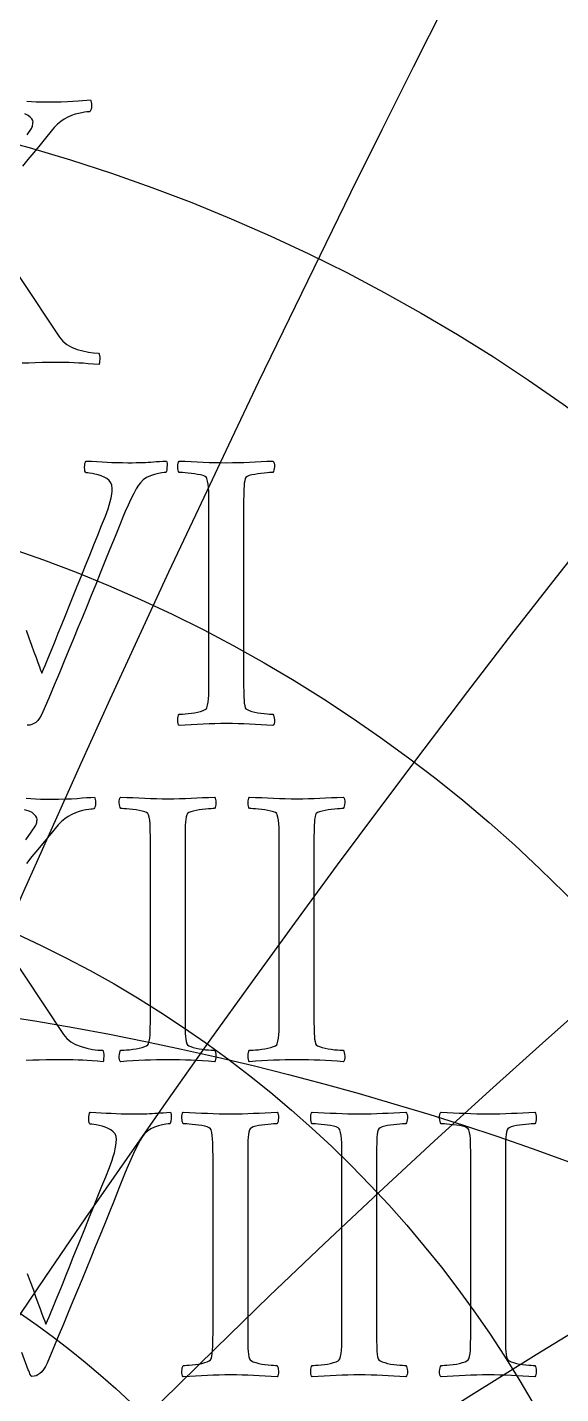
# Model space of a CAD drawing. Header units: millimetres. Extents: x -69 to 69, y -69 to 71.
# Drawn here: x 4.73 to 10.02, y 25.22 to 38.78 of the extents above; entities that cross this region are included whole.
import ezdxf

# ---------------------------------------------------------------- set-up
doc = ezdxf.new("R2010")
doc.units = ezdxf.units.MM
for name, color, linetype in [('CUT_OUTER', 1, 'Continuous'), ('ENGRAVE', 7, 'Continuous'), ('ENGRAVE_FINE', 8, 'Continuous'), ('TEXT', 5, 'Continuous')]:
    doc.layers.add(name, color=color, linetype=linetype)

msp = doc.modelspace()

# ---------------------------------------------------------------- linework, layer by layer
at = {"layer": 'CUT_OUTER'}
msp.add_arc((-0.0002, -0.0002), 69.3899, 142.382592, 87.802904, dxfattribs=at)
at = {"layer": 'ENGRAVE'}
for centre, radius in [((0, 0), 68.4), ((0, 28.424), 36.7224), ((0, 26.228), 32.1226), ((0, 24.4499), 27.9737), ((0, 23.0047), 24.1772), ((0, 0), 44.7739), ((0, 21.8307), 20.6582), ((0, 20.8822), 17.3584), ((0, 20.1254), 14.2308), ((0, 19.5353), 11.237), ((0, 0), 29.3085), ((0, 19.0934), 8.3441)]:
    msp.add_circle(centre, radius, dxfattribs=at)
for centre, radius, start, end in [((0, 31.1576), 41.9068, 131.64088, 48.35912), ((0, 34.6003), 47.863, 158.93428, 21.06572), ((0, 39.0076), 54.8629, 178.03137, 1.96863), ((0, 44.7739), 63.3199, 193.623472, 346.376528)]:
    msp.add_arc(centre, radius, start, end, dxfattribs=at)
at = {"layer": 'ENGRAVE_FINE'}
for centre, radius, start, end in [((359.1049, -44.7739), 364.6446, 162.097312, 175.849134), ((359.1049, -44.7739), 364.6446, 162.097312, 175.849134), ((-173.9699, -44.7739), 185.1349, 8.354592, 35.979906), ((-173.9699, -44.7739), 185.1349, 8.354592, 35.979906), ((173.9699, -44.7739), 185.1349, 144.020094, 171.645408), ((173.9699, -44.7739), 185.1349, 144.020094, 171.645408), ((-109.6732, -44.7739), 126.6398, 12.666469, 54.396525), ((-109.6732, -44.7739), 126.6398, 12.666469, 54.396525), ((109.6732, -44.7739), 126.6398, 125.603475, 167.333531), ((109.6732, -44.7739), 126.6398, 125.603475, 167.333531), ((-75.4617, -44.7739), 98.5082, 17.146853, 73.284845), ((-75.4617, -44.7739), 98.5082, 17.146853, 73.284845), ((75.4617, -44.7739), 98.5082, 106.715155, 162.853147), ((75.4617, -44.7739), 98.5082, 106.715155, 162.853147), ((-53.1317, -44.7739), 82.6582, 21.864224, 92.68985), ((-53.1317, -44.7739), 82.6582, 21.864224, 92.68985), ((53.1317, -44.7739), 82.6582, 87.31015, 158.135776), ((53.1317, -44.7739), 82.6582, 87.31015, 158.135776), ((-36.5577, -44.7739), 73.1155, 26.898951, 108.68574), ((-36.5577, -44.7739), 73.1155, 26.898951, 108.68574), ((36.5577, -44.7739), 73.1155, 71.31426, 153.101049), ((36.5577, -44.7739), 73.1155, 71.31426, 153.101049)]:
    msp.add_arc(centre, radius, start, end, dxfattribs=at)
at = {"layer": 'TEXT'}
for points in [[(4.7268, 38.042), (4.7734, 38.0394), (4.8223, 38.0375), (4.8735, 38.0364), (4.927, 38.036), (5.0008, 38.0365), (5.0686, 38.038), (5.1303, 38.0405), (5.1859, 38.0441), (5.2362, 38.0479), (5.282, 38.0512), (5.3232, 38.0539), (5.3598, 38.0562), (5.3635, 38.0466), (5.3664, 38.034), (5.3686, 38.0183), (5.37, 37.9996), (5.3696, 37.9806), (5.3664, 37.9642), (5.3605, 37.9503), (5.3517, 37.9389), (5.3408, 37.9383), (5.3239, 37.9364), (5.3013, 37.9332), (5.2729, 37.9288), (5.2408, 37.9222), (5.2071, 37.9126), (5.172, 37.9), (5.1353, 37.8843), (5.0988, 37.8649), (5.064, 37.8413), (5.031, 37.8134), (4.9998, 37.7811), (4.9274, 37.6932), (4.8598, 37.6112), (4.7969, 37.5354), (4.7389, 37.4656), (4.6837, 37.3986)], [(4.7313, 37.7086), (4.7733, 37.773), (4.7787, 37.7832), (4.7829, 37.7933), (4.7858, 37.8034), (4.7874, 37.8135), (4.7883, 37.8226), (4.789, 37.8297), (4.7893, 37.8347), (4.7895, 37.8378), (4.7864, 37.8524), (4.7773, 37.8681), (4.7622, 37.8848), (4.7409, 37.9025), (4.7093, 37.9184)], [(4.2757, 36.8669), (5.0524, 35.7019), (5.0845, 35.6625), (5.1242, 35.6291), (5.1715, 35.6018), (5.2263, 35.5806), (5.2837, 35.5646), (5.3386, 35.5533), (5.3909, 35.5464), (5.4407, 35.5442), (5.4459, 35.5343), (5.4493, 35.5209), (5.451, 35.504), (5.4509, 35.4835), (5.4497, 35.4635), (5.4483, 35.4481), (5.4467, 35.4372), (5.4448, 35.4309), (5.3882, 35.4348), (5.3356, 35.4385), (5.287, 35.4419), (5.2425, 35.4451), (5.1978, 35.4477), (5.1485, 35.4496), (5.0946, 35.4507), (5.0362, 35.4511), (4.956, 35.4507), (4.881, 35.4496), (4.8113, 35.4477), (4.747, 35.4451), (4.6827, 35.4419)], [(4.721, 32.7932), (4.749, 32.7166), (4.7751, 32.6452), (4.7986, 32.5806), (4.8196, 32.5228), (4.838, 32.4719), (4.8533, 32.4298), (4.8648, 32.3986), (4.8725, 32.3782), (4.8764, 32.3687), (4.8828, 32.3825), (4.8936, 32.4077), (4.9091, 32.4442), (4.929, 32.4921), (4.9527, 32.5494), (4.9791, 32.614), (5.0083, 32.6859), (5.0403, 32.7652), (5.0745, 32.8503), (5.1106, 32.9396), (5.1484, 33.0333), (5.1879, 33.1313), (5.2285, 33.2318), (5.2693, 33.333), (5.3104, 33.435), (5.3517, 33.5378), (5.3926, 33.6394), (5.4321, 33.738), (5.4704, 33.8336), (5.5075, 33.9261), (5.5211, 33.961), (5.5338, 33.9969), (5.5454, 34.0338), (5.556, 34.0718), (5.5649, 34.1087), (5.5712, 34.1426), (5.575, 34.1734), (5.5763, 34.2012), (5.5728, 34.2315), (5.5626, 34.2578), (5.5455, 34.2801), (5.5216, 34.2983), (5.4938, 34.3132), (5.465, 34.3256), (5.4352, 34.3355), (5.4043, 34.3428), (5.3754, 34.3481), (5.3512, 34.3519), (5.3319, 34.3542), (5.3174, 34.3549), (5.3103, 34.3614), (5.3052, 34.3726), (5.3022, 34.3887), (5.3012, 34.4095), (5.3022, 34.4309), (5.3052, 34.4485), (5.3103, 34.4622), (5.3174, 34.4722), (5.3712, 34.4701), (5.4235, 34.4677), (5.4744, 34.465), (5.5237, 34.4621), (5.573, 34.4595), (5.6238, 34.4576), (5.6761, 34.4564), (5.73, 34.4561), (5.7741, 34.4562), (5.8134, 34.4566), (5.8479, 34.4572), (5.8776, 34.4581), (5.9048, 34.4592), (5.9317, 34.4606), (5.9584, 34.4622), (5.9848, 34.4641), (6.0126, 34.4662), (6.0435, 34.4682), (6.0773, 34.4702), (6.1143, 34.4722), (6.1175, 34.4621), (6.1193, 34.448), (6.1196, 34.4298), (6.1183, 34.4075), (6.116, 34.3863), (6.1132, 34.3711), (6.11, 34.362), (6.1062, 34.359), (6.0901, 34.3577), (6.0662, 34.3539), (6.0345, 34.3476), (5.9949, 34.3387), (5.9536, 34.3261), (5.9166, 34.3084), (5.8838, 34.2857), (5.8554, 34.2578), (5.8358, 34.2324), (5.8134, 34.1967), (5.7882, 34.1505), (5.7603, 34.094), (5.7319, 34.033), (5.7052, 33.9732), (5.6803, 33.9146), (5.6572, 33.8574), (5.6037, 33.7246), (5.5525, 33.5975), (5.5036, 33.4759), (5.4569, 33.3598), (5.4117, 33.2476), (5.3669, 33.1373), (5.3227, 33.0291), (5.2789, 32.9229), (5.2351, 32.8168), (5.1904, 32.7085), (5.1451, 32.5983), (5.0989, 32.4861), (5.0509, 32.3698), (4.9998, 32.2474), (4.9457, 32.119), (4.8886, 31.9845), (4.872, 31.9491), (4.8547, 31.9197), (4.8366, 31.8965), (4.8178, 31.8793), (4.7984, 31.8669), (4.7789, 31.858), (4.759, 31.8527), (4.7389, 31.851), (4.7331, 31.8526)], [(4.7201, 31.1265), (4.7672, 31.1233), (4.8139, 31.1207), (4.8628, 31.1188), (4.914, 31.1176), (4.9675, 31.1172), (5.0413, 31.1177), (5.109, 31.1193), (5.1707, 31.1218), (5.2263, 31.1253), (5.2767, 31.1291), (5.3224, 31.1324), (5.3636, 31.1352), (5.4003, 31.1375), (5.404, 31.1279), (5.4069, 31.1152), (5.409, 31.0995), (5.4104, 31.0808), (5.41, 31.0619), (5.4069, 31.0454), (5.4009, 31.0315), (5.3922, 31.0202), (5.3812, 31.0195), (5.3644, 31.0176), (5.3418, 31.0145), (5.3133, 31.01), (5.2812, 31.0035), (5.2476, 30.9939), (5.2124, 30.9812), (5.1758, 30.9655), (5.1393, 30.9462), (5.1045, 30.9226), (5.0715, 30.8946), (5.0403, 30.8624), (4.9678, 30.7744), (4.9002, 30.6925), (4.8374, 30.6167), (4.7794, 30.5469), (4.7241, 30.4799)], [(4.7187, 30.7137), (4.7718, 30.7898), (4.8137, 30.8543), (4.8192, 30.8644), (4.8233, 30.8745), (4.8263, 30.8846), (4.8279, 30.8948), (4.8288, 30.9039), (4.8294, 30.9109), (4.8298, 30.916), (4.8299, 30.919), (4.8269, 30.9337), (4.8178, 30.9494), (4.8026, 30.9661), (4.7814, 30.9837), (4.7498, 30.9997), (4.7035, 31.0111)], [(4.3162, 29.9482), (5.0929, 28.7832), (5.125, 28.7437), (5.1647, 28.7104), (5.2119, 28.6831), (5.2668, 28.6618), (5.3242, 28.6459), (5.3791, 28.6345), (5.4314, 28.6277), (5.4812, 28.6254), (5.4864, 28.6156), (5.4898, 28.6022), (5.4914, 28.5852), (5.4913, 28.5647), (5.4902, 28.5448), (5.4888, 28.5293), (5.4871, 28.5185), (5.4852, 28.5122), (5.4286, 28.5161), (5.376, 28.5197), (5.3275, 28.5232), (5.283, 28.5263), (5.2382, 28.529), (5.1889, 28.5309), (5.1351, 28.532), (5.0767, 28.5324), (4.9964, 28.532), (4.9214, 28.5309), (4.8518, 28.529), (4.7874, 28.5263), (4.7231, 28.5232)], [(4.7318, 26.4114), (4.7614, 26.3312), (4.7895, 26.2546), (4.8155, 26.1832), (4.839, 26.1186), (4.86, 26.0608), (4.8785, 26.0099), (4.8938, 25.9678), (4.9053, 25.9366), (4.913, 25.9162), (4.9169, 25.9067), (4.9232, 25.9205), (4.9341, 25.9457), (4.9495, 25.9822), (4.9695, 26.0301), (4.9931, 26.0874), (5.0195, 26.152), (5.0487, 26.2239), (5.0807, 26.3032), (5.115, 26.3882), (5.151, 26.4776), (5.1888, 26.5713), (5.2284, 26.6693), (5.2689, 26.7698), (5.3098, 26.871), (5.3509, 26.973), (5.3922, 27.0758), (5.433, 27.1774), (5.4726, 27.276), (5.5109, 27.3716), (5.5479, 27.4641), (5.5616, 27.499), (5.5742, 27.5349), (5.5859, 27.5718), (5.5965, 27.6098), (5.6053, 27.6467), (5.6116, 27.6805), (5.6154, 27.7114), (5.6167, 27.7392), (5.6133, 27.7695), (5.6031, 27.7958), (5.586, 27.8181), (5.5621, 27.8363), (5.5343, 27.8512), (5.5055, 27.8636), (5.4756, 27.8734), (5.4448, 27.8808), (5.4158, 27.8861), (5.3917, 27.8899), (5.3724, 27.8922), (5.3578, 27.8929), (5.3507, 27.8994), (5.3457, 27.9106), (5.3426, 27.9267), (5.3416, 27.9475), (5.3426, 27.9689), (5.3457, 27.9865), (5.3507, 28.0002), (5.3578, 28.0102), (5.4117, 28.0081), (5.464, 28.0057), (5.5148, 28.003), (5.5641, 28.0001), (5.6134, 27.9975), (5.6642, 27.9956), (5.7166, 27.9944), (5.7704, 27.994), (5.8145, 27.9942), (5.8539, 27.9946), (5.8884, 27.9952), (5.9181, 27.9961), (5.9452, 27.9972), (5.9722, 27.9986), (5.9988, 28.0002), (6.0253, 28.0021), (6.0531, 28.0042), (6.0839, 28.0062), (6.1178, 28.0082), (6.1547, 28.0102), (6.158, 28.0001), (6.1598, 27.986), (6.16, 27.9678), (6.1588, 27.9455), (6.1565, 27.9243), (6.1537, 27.9091), (6.1504, 27.9), (6.1466, 27.897), (6.1306, 27.8957), (6.1067, 27.8919), (6.0749, 27.8856), (6.0354, 27.8767), (5.994, 27.8641), (5.957, 27.8464), (5.9243, 27.8236), (5.8958, 27.7958), (5.8762, 27.7704), (5.8539, 27.7347), (5.8287, 27.6885), (5.8008, 27.632), (5.7723, 27.5709), (5.7456, 27.5112), (5.7207, 27.4526), (5.6976, 27.3954), (5.6441, 27.2626), (5.5929, 27.1355), (5.544, 27.0139), (5.4974, 26.8978), (5.4521, 26.7856), (5.4074, 26.6753), (5.3631, 26.5671), (5.3194, 26.4609), (5.2755, 26.3547), (5.2309, 26.2465), (5.1855, 26.1363), (5.1394, 26.0241), (5.0913, 25.9078), (5.0403, 25.7854), (4.9862, 25.657), (4.929, 25.5225), (4.9125, 25.4871), (4.8952, 25.4577), (4.8771, 25.4345), (4.8582, 25.4173), (4.8389, 25.4049), (4.8193, 25.396), (4.7995, 25.3907), (4.7794, 25.389), (4.7735, 25.3906), (4.7682, 25.3955), (4.7634, 25.4038), (4.7591, 25.4153), (4.7551, 25.4275), (4.751, 25.438), (4.747, 25.4467), (4.743, 25.4537), (4.6773, 25.6267)]]:
    msp.add_lwpolyline(points, dxfattribs=at)
for points in [[(6.7089, 34.4561), (6.7672, 34.4564), (6.8247, 34.4576), (6.8815, 34.4595), (6.9375, 34.4621), (6.9937, 34.465), (7.0512, 34.4677), (7.11, 34.4701), (7.17, 34.4722), (7.177, 34.4626), (7.1817, 34.45), (7.1841, 34.4343), (7.1842, 34.4156), (7.1826, 34.3969), (7.1797, 34.3812), (7.1755, 34.3686), (7.17, 34.359), (7.1554, 34.3586), (7.1357, 34.3575), (7.1109, 34.3556), (7.0811, 34.3529), (7.0492, 34.3495), (7.0184, 34.3453), (6.9885, 34.3404), (6.9597, 34.3347), (6.9344, 34.3279), (6.9152, 34.3195), (6.9021, 34.3097), (6.895, 34.2983), (6.8895, 34.2765), (6.8854, 34.2518), (6.8825, 34.224), (6.8808, 34.1931), (6.8799, 34.16), (6.8793, 34.1254), (6.8789, 34.0892), (6.8788, 34.0515), (6.8788, 34.0455), (6.8788, 34.0394), (6.8788, 34.0333), (6.8788, 34.0273), (6.8788, 34.0212), (6.8788, 34.0151), (6.8788, 34.0091), (6.8788, 34.003), (6.8788, 32.3162), (6.8788, 32.3101), (6.8788, 32.304), (6.8788, 32.298), (6.8788, 32.2919), (6.8788, 32.2858), (6.8788, 32.2798), (6.8788, 32.2737), (6.8788, 32.2676), (6.8789, 32.2301), (6.8793, 32.1943), (6.8799, 32.1603), (6.8808, 32.1281), (6.8825, 32.0981), (6.8854, 32.0709), (6.8895, 32.0465), (6.895, 32.0249), (6.9021, 32.0151), (6.9152, 32.0057), (6.9344, 31.9968), (6.9597, 31.9885), (6.9885, 31.981), (7.0184, 31.9749), (7.0492, 31.9699), (7.0811, 31.9663), (7.1109, 31.9636), (7.1357, 31.9617), (7.1554, 31.9606), (7.17, 31.9602), (7.1755, 31.9506), (7.1797, 31.9379), (7.1826, 31.9223), (7.1842, 31.9036), (7.1841, 31.8848), (7.1817, 31.8692), (7.177, 31.8565), (7.17, 31.8469), (7.11, 31.8508), (7.0512, 31.8545), (6.9937, 31.8579), (6.9375, 31.8611), (6.8815, 31.8637), (6.8247, 31.8656), (6.7672, 31.8668), (6.7089, 31.8671), (6.652, 31.8668), (6.5946, 31.8656), (6.5367, 31.8637), (6.4783, 31.8611), (6.4194, 31.8579), (6.36, 31.8545), (6.3001, 31.8508), (6.2397, 31.8469), (6.2327, 31.8565), (6.228, 31.8692), (6.2256, 31.8848), (6.2255, 31.9036), (6.2271, 31.9223), (6.2301, 31.9379), (6.2342, 31.9506), (6.2397, 31.9602), (6.2543, 31.9606), (6.274, 31.9617), (6.2988, 31.9636), (6.3287, 31.9663), (6.3606, 31.9699), (6.3919, 31.9749), (6.4223, 31.981), (6.452, 31.9885), (6.4779, 31.9968), (6.497, 32.0057), (6.5093, 32.0151), (6.5147, 32.0249), (6.5219, 32.051), (6.5274, 32.0805), (6.531, 32.1137), (6.5329, 32.1503), (6.5338, 32.1895), (6.5345, 32.2302), (6.5348, 32.2724), (6.535, 32.3162), (6.535, 34.003), (6.5348, 34.0469), (6.5345, 34.0895), (6.5338, 34.1308), (6.5329, 34.1709), (6.531, 34.2084), (6.5274, 34.2422), (6.5219, 34.2721), (6.5147, 34.2983), (6.5093, 34.3097), (6.497, 34.3195), (6.4779, 34.3279), (6.452, 34.3347), (6.4223, 34.3404), (6.3919, 34.3453), (6.3606, 34.3495), (6.3287, 34.3529), (6.2988, 34.3556), (6.274, 34.3575), (6.2543, 34.3586), (6.2397, 34.359), (6.2342, 34.3686), (6.2301, 34.3812), (6.2271, 34.3969), (6.2255, 34.4156), (6.2256, 34.4343), (6.228, 34.45), (6.2327, 34.4626), (6.2397, 34.4722), (6.3001, 34.4701), (6.36, 34.4677), (6.4194, 34.465), (6.4783, 34.4621), (6.5367, 34.4595), (6.5946, 34.4576), (6.652, 34.4564), (6.7089, 34.4561)], [(6.1284, 31.1213), (6.1867, 31.1217), (6.2442, 31.1228), (6.301, 31.1247), (6.357, 31.1274), (6.4132, 31.1303), (6.4707, 31.1329), (6.5295, 31.1353), (6.5896, 31.1375), (6.5965, 31.1279), (6.6012, 31.1152), (6.6036, 31.0995), (6.6037, 31.0808), (6.6021, 31.0621), (6.5992, 31.0464), (6.595, 31.0338), (6.5896, 31.0242), (6.5749, 31.0238), (6.5552, 31.0227), (6.5304, 31.0208), (6.5006, 31.0181), (6.4687, 31.0147), (6.4379, 31.0105), (6.408, 31.0056), (6.3792, 30.9999), (6.3539, 30.9931), (6.3347, 30.9848), (6.3216, 30.9749), (6.3145, 30.9635), (6.3091, 30.9418), (6.3049, 30.917), (6.302, 30.8892), (6.3003, 30.8583), (6.2995, 30.8252), (6.2988, 30.7906), (6.2984, 30.7544), (6.2983, 30.7168), (6.2983, 30.7107), (6.2983, 30.7046), (6.2983, 30.6986), (6.2983, 30.6925), (6.2983, 30.6864), (6.2983, 30.6804), (6.2983, 30.6743), (6.2983, 30.6682), (6.2983, 28.9814), (6.2983, 28.9753), (6.2983, 28.9693), (6.2983, 28.9632), (6.2983, 28.9571), (6.2983, 28.9511), (6.2983, 28.945), (6.2983, 28.9389), (6.2983, 28.9329), (6.2984, 28.8953), (6.2988, 28.8595), (6.2995, 28.8255), (6.3003, 28.7933), (6.302, 28.7633), (6.3049, 28.7362), (6.3091, 28.7118), (6.3145, 28.6901), (6.3216, 28.6803), (6.3347, 28.6709), (6.3539, 28.6621), (6.3792, 28.6537), (6.408, 28.6463), (6.4379, 28.6401), (6.4687, 28.6352), (6.5006, 28.6315), (6.5304, 28.6288), (6.5552, 28.6269), (6.5749, 28.6258), (6.5896, 28.6254), (6.595, 28.6158), (6.5992, 28.6032), (6.6021, 28.5875), (6.6037, 28.5688), (6.6036, 28.5501), (6.6012, 28.5344), (6.5965, 28.5218), (6.5896, 28.5122), (6.5295, 28.5161), (6.4707, 28.5197), (6.4132, 28.5232), (6.357, 28.5263), (6.301, 28.529), (6.2442, 28.5309), (6.1867, 28.532), (6.1284, 28.5324), (6.0715, 28.532), (6.0141, 28.5309), (5.9562, 28.529), (5.8978, 28.5263), (5.8389, 28.5232), (5.7795, 28.5197), (5.7196, 28.5161), (5.6592, 28.5122), (5.6522, 28.5218), (5.6476, 28.5344), (5.6451, 28.5501), (5.645, 28.5688), (5.6467, 28.5875), (5.6496, 28.6032), (5.6537, 28.6158), (5.6592, 28.6254), (5.6738, 28.6258), (5.6936, 28.6269), (5.7183, 28.6288), (5.7482, 28.6315), (5.7802, 28.6352), (5.8114, 28.6401), (5.8418, 28.6463), (5.8716, 28.6537), (5.8975, 28.6621), (5.9166, 28.6709), (5.9288, 28.6803), (5.9343, 28.6901), (5.9415, 28.7162), (5.9469, 28.7458), (5.9506, 28.7789), (5.9525, 28.8155), (5.9533, 28.8547), (5.954, 28.8954), (5.9544, 28.9377), (5.9545, 28.9814), (5.9545, 30.6682), (5.9544, 30.7121), (5.954, 30.7547), (5.9533, 30.796), (5.9525, 30.8361), (5.9506, 30.8736), (5.9469, 30.9074), (5.9415, 30.9374), (5.9343, 30.9635), (5.9288, 30.9749), (5.9166, 30.9848), (5.8975, 30.9931), (5.8716, 30.9999), (5.8418, 31.0056), (5.8114, 31.0105), (5.7802, 31.0147), (5.7482, 31.0181), (5.7183, 31.0208), (5.6936, 31.0227), (5.6738, 31.0238), (5.6592, 31.0242), (5.6537, 31.0338), (5.6496, 31.0464), (5.6467, 31.0621), (5.645, 31.0808), (5.6451, 31.0995), (5.6476, 31.1152), (5.6522, 31.1279), (5.6592, 31.1375), (5.7196, 31.1353), (5.7795, 31.1329), (5.8389, 31.1303), (5.8978, 31.1274), (5.9562, 31.1247), (6.0141, 31.1228), (6.0715, 31.1217), (6.1284, 31.1213)], [(7.4067, 31.1213), (7.465, 31.1217), (7.5225, 31.1228), (7.5792, 31.1247), (7.6352, 31.1274), (7.6915, 31.1303), (7.749, 31.1329), (7.8078, 31.1353), (7.8678, 31.1375), (7.8748, 31.1279), (7.8795, 31.1152), (7.8819, 31.0995), (7.882, 31.0808), (7.8804, 31.0621), (7.8774, 31.0464), (7.8733, 31.0338), (7.8678, 31.0242), (7.8532, 31.0238), (7.8335, 31.0227), (7.8087, 31.0208), (7.7788, 31.0181), (7.747, 31.0147), (7.7161, 31.0105), (7.6863, 31.0056), (7.6575, 30.9999), (7.6322, 30.9931), (7.613, 30.9848), (7.5998, 30.9749), (7.5928, 30.9635), (7.5873, 30.9418), (7.5832, 30.917), (7.5803, 30.8892), (7.5786, 30.8583), (7.5777, 30.8252), (7.5771, 30.7906), (7.5767, 30.7544), (7.5766, 30.7168), (7.5766, 30.7107), (7.5766, 30.7046), (7.5766, 30.6986), (7.5766, 30.6925), (7.5766, 30.6864), (7.5766, 30.6804), (7.5766, 30.6743), (7.5766, 30.6682), (7.5766, 28.9814), (7.5766, 28.9753), (7.5766, 28.9693), (7.5766, 28.9632), (7.5766, 28.9571), (7.5766, 28.9511), (7.5766, 28.945), (7.5766, 28.9389), (7.5766, 28.9329), (7.5767, 28.8953), (7.5771, 28.8595), (7.5777, 28.8255), (7.5786, 28.7933), (7.5803, 28.7633), (7.5832, 28.7362), (7.5873, 28.7118), (7.5928, 28.6901), (7.5998, 28.6803), (7.613, 28.6709), (7.6322, 28.6621), (7.6575, 28.6537), (7.6863, 28.6463), (7.7161, 28.6401), (7.747, 28.6352), (7.7788, 28.6315), (7.8087, 28.6288), (7.8335, 28.6269), (7.8532, 28.6258), (7.8678, 28.6254), (7.8733, 28.6158), (7.8774, 28.6032), (7.8804, 28.5875), (7.882, 28.5688), (7.8819, 28.5501), (7.8795, 28.5344), (7.8748, 28.5218), (7.8678, 28.5122), (7.8078, 28.5161), (7.749, 28.5197), (7.6915, 28.5232), (7.6352, 28.5263), (7.5792, 28.529), (7.5225, 28.5309), (7.465, 28.532), (7.4067, 28.5324), (7.3498, 28.532), (7.2924, 28.5309), (7.2345, 28.529), (7.1761, 28.5263), (7.1172, 28.5232), (7.0578, 28.5197), (6.9979, 28.5161), (6.9375, 28.5122), (6.9305, 28.5218), (6.9258, 28.5344), (6.9234, 28.5501), (6.9233, 28.5688), (6.9249, 28.5875), (6.9278, 28.6032), (6.932, 28.6158), (6.9375, 28.6254), (6.9521, 28.6258), (6.9718, 28.6269), (6.9966, 28.6288), (7.0264, 28.6315), (7.0584, 28.6352), (7.0897, 28.6401), (7.1201, 28.6463), (7.1498, 28.6537), (7.1757, 28.6621), (7.1948, 28.6709), (7.2071, 28.6803), (7.2125, 28.6901), (7.2197, 28.7162), (7.2252, 28.7458), (7.2288, 28.7789), (7.2307, 28.8155), (7.2316, 28.8547), (7.2322, 28.8954), (7.2326, 28.9377), (7.2327, 28.9814), (7.2327, 30.6682), (7.2326, 30.7121), (7.2322, 30.7547), (7.2316, 30.796), (7.2307, 30.8361), (7.2288, 30.8736), (7.2252, 30.9074), (7.2197, 30.9374), (7.2125, 30.9635), (7.2071, 30.9749), (7.1948, 30.9848), (7.1757, 30.9931), (7.1498, 30.9999), (7.1201, 31.0056), (7.0897, 31.0105), (7.0584, 31.0147), (7.0264, 31.0181), (6.9966, 31.0208), (6.9718, 31.0227), (6.9521, 31.0238), (6.9375, 31.0242), (6.932, 31.0338), (6.9278, 31.0464), (6.9249, 31.0621), (6.9233, 31.0808), (6.9234, 31.0995), (6.9258, 31.1152), (6.9305, 31.1279), (6.9375, 31.1375), (6.9979, 31.1353), (7.0578, 31.1329), (7.1172, 31.1303), (7.1761, 31.1274), (7.2345, 31.1247), (7.2924, 31.1228), (7.3498, 31.1217), (7.4067, 31.1213)], [(6.7494, 27.994), (6.8076, 27.9944), (6.8651, 27.9956), (6.9219, 27.9975), (6.9779, 28.0001), (7.0342, 28.003), (7.0917, 28.0057), (7.1505, 28.0081), (7.2105, 28.0102), (7.2175, 28.0006), (7.2221, 27.988), (7.2245, 27.9723), (7.2247, 27.9536), (7.223, 27.9349), (7.2201, 27.9192), (7.2159, 27.9066), (7.2105, 27.897), (7.1958, 27.8966), (7.1761, 27.8954), (7.1513, 27.8935), (7.1215, 27.8909), (7.0897, 27.8875), (7.0588, 27.8833), (7.029, 27.8784), (7.0002, 27.8727), (6.9749, 27.8659), (6.9557, 27.8575), (6.9425, 27.8477), (6.9354, 27.8363), (6.93, 27.8145), (6.9258, 27.7898), (6.9229, 27.762), (6.9213, 27.7311), (6.9204, 27.698), (6.9198, 27.6634), (6.9194, 27.6272), (6.9192, 27.5895), (6.9192, 27.5835), (6.9192, 27.5774), (6.9192, 27.5713), (6.9192, 27.5653), (6.9192, 27.5592), (6.9192, 27.5531), (6.9192, 27.5471), (6.9192, 27.541), (6.9192, 25.8542), (6.9192, 25.8481), (6.9192, 25.842), (6.9192, 25.836), (6.9192, 25.8299), (6.9192, 25.8238), (6.9192, 25.8177), (6.9192, 25.8117), (6.9192, 25.8056), (6.9194, 25.7681), (6.9198, 25.7323), (6.9204, 25.6983), (6.9213, 25.6661), (6.9229, 25.6361), (6.9258, 25.6089), (6.93, 25.5845), (6.9354, 25.5629), (6.9425, 25.553), (6.9557, 25.5437), (6.9749, 25.5348), (7.0002, 25.5265), (7.029, 25.519), (7.0588, 25.5128), (7.0897, 25.5079), (7.1215, 25.5042), (7.1513, 25.5016), (7.1761, 25.4997), (7.1958, 25.4986), (7.2105, 25.4982), (7.2159, 25.4886), (7.2201, 25.4759), (7.223, 25.4603), (7.2247, 25.4415), (7.2245, 25.4228), (7.2221, 25.4072), (7.2175, 25.3945), (7.2105, 25.3849), (7.1505, 25.3888), (7.0917, 25.3925), (7.0342, 25.3959), (6.9779, 25.3991), (6.9219, 25.4017), (6.8651, 25.4036), (6.8076, 25.4048), (6.7494, 25.4051), (6.6925, 25.4048), (6.6351, 25.4036), (6.5772, 25.4017), (6.5188, 25.3991), (6.4599, 25.3959), (6.4005, 25.3925), (6.3405, 25.3888), (6.2801, 25.3849), (6.2732, 25.3945), (6.2685, 25.4072), (6.2661, 25.4228), (6.266, 25.4415), (6.2676, 25.4603), (6.2705, 25.4759), (6.2747, 25.4886), (6.2801, 25.4982), (6.2948, 25.4986), (6.3145, 25.4997), (6.3393, 25.5016), (6.3691, 25.5042), (6.4011, 25.5079), (6.4323, 25.5128), (6.4628, 25.519), (6.4925, 25.5265), (6.5184, 25.5348), (6.5375, 25.5437), (6.5497, 25.553), (6.5552, 25.5629), (6.5624, 25.5889), (6.5678, 25.6185), (6.5715, 25.6516), (6.5734, 25.6883), (6.5743, 25.7275), (6.5749, 25.7682), (6.5753, 25.8104), (6.5754, 25.8542), (6.5754, 27.541), (6.5753, 27.5849), (6.5749, 27.6275), (6.5743, 27.6688), (6.5734, 27.7089), (6.5715, 27.7464), (6.5678, 27.7802), (6.5624, 27.8101), (6.5552, 27.8363), (6.5497, 27.8477), (6.5375, 27.8575), (6.5184, 27.8659), (6.4925, 27.8727), (6.4628, 27.8784), (6.4323, 27.8833), (6.4011, 27.8875), (6.3691, 27.8909), (6.3393, 27.8935), (6.3145, 27.8954), (6.2948, 27.8966), (6.2801, 27.897), (6.2747, 27.9066), (6.2705, 27.9192), (6.2676, 27.9349), (6.266, 27.9536), (6.2661, 27.9723), (6.2685, 27.988), (6.2732, 28.0006), (6.2801, 28.0102), (6.3405, 28.0081), (6.4005, 28.0057), (6.4599, 28.003), (6.5188, 28.0001), (6.5772, 27.9975), (6.6351, 27.9956), (6.6925, 27.9944), (6.7494, 27.994)], [(8.0276, 27.994), (8.0859, 27.9944), (8.1434, 27.9956), (8.2002, 27.9975), (8.2562, 28.0001), (8.3124, 28.003), (8.3699, 28.0057), (8.4287, 28.0081), (8.4888, 28.0102), (8.4957, 28.0006), (8.5004, 27.988), (8.5028, 27.9723), (8.5029, 27.9536), (8.5013, 27.9349), (8.4984, 27.9192), (8.4942, 27.9066), (8.4888, 27.897), (8.4741, 27.8966), (8.4544, 27.8954), (8.4296, 27.8935), (8.3998, 27.8909), (8.3679, 27.8875), (8.3371, 27.8833), (8.3072, 27.8784), (8.2784, 27.8727), (8.2531, 27.8659), (8.2339, 27.8575), (8.2208, 27.8477), (8.2137, 27.8363), (8.2083, 27.8145), (8.2041, 27.7898), (8.2012, 27.762), (8.1995, 27.7311), (8.1987, 27.698), (8.198, 27.6634), (8.1976, 27.6272), (8.1975, 27.5895), (8.1975, 27.5835), (8.1975, 27.5774), (8.1975, 27.5713), (8.1975, 27.5653), (8.1975, 27.5592), (8.1975, 27.5531), (8.1975, 27.5471), (8.1975, 27.541), (8.1975, 25.8542), (8.1975, 25.8481), (8.1975, 25.842), (8.1975, 25.836), (8.1975, 25.8299), (8.1975, 25.8238), (8.1975, 25.8177), (8.1975, 25.8117), (8.1975, 25.8056), (8.1976, 25.7681), (8.198, 25.7323), (8.1987, 25.6983), (8.1995, 25.6661), (8.2012, 25.6361), (8.2041, 25.6089), (8.2083, 25.5845), (8.2137, 25.5629), (8.2208, 25.553), (8.2339, 25.5437), (8.2531, 25.5348), (8.2784, 25.5265), (8.3072, 25.519), (8.3371, 25.5128), (8.3679, 25.5079), (8.3998, 25.5042), (8.4296, 25.5016), (8.4544, 25.4997), (8.4741, 25.4986), (8.4888, 25.4982), (8.4942, 25.4886), (8.4984, 25.4759), (8.5013, 25.4603), (8.5029, 25.4415), (8.5028, 25.4228), (8.5004, 25.4072), (8.4957, 25.3945), (8.4888, 25.3849), (8.4287, 25.3888), (8.3699, 25.3925), (8.3124, 25.3959), (8.2562, 25.3991), (8.2002, 25.4017), (8.1434, 25.4036), (8.0859, 25.4048), (8.0276, 25.4051), (7.9707, 25.4048), (7.9133, 25.4036), (7.8555, 25.4017), (7.797, 25.3991), (7.7381, 25.3959), (7.6787, 25.3925), (7.6188, 25.3888), (7.5584, 25.3849), (7.5514, 25.3945), (7.5468, 25.4072), (7.5444, 25.4228), (7.5442, 25.4415), (7.5459, 25.4603), (7.5488, 25.4759), (7.5529, 25.4886), (7.5584, 25.4982), (7.573, 25.4986), (7.5928, 25.4997), (7.6175, 25.5016), (7.6474, 25.5042), (7.6794, 25.5079), (7.7106, 25.5128), (7.741, 25.519), (7.7708, 25.5265), (7.7967, 25.5348), (7.8158, 25.5437), (7.828, 25.553), (7.8335, 25.5629), (7.8407, 25.5889), (7.8461, 25.6185), (7.8498, 25.6516), (7.8517, 25.6883), (7.8525, 25.7275), (7.8532, 25.7682), (7.8536, 25.8104), (7.8537, 25.8542), (7.8537, 27.541), (7.8536, 27.5849), (7.8532, 27.6275), (7.8525, 27.6688), (7.8517, 27.7089), (7.8498, 27.7464), (7.8461, 27.7802), (7.8407, 27.8101), (7.8335, 27.8363), (7.828, 27.8477), (7.8158, 27.8575), (7.7967, 27.8659), (7.7708, 27.8727), (7.741, 27.8784), (7.7106, 27.8833), (7.6794, 27.8875), (7.6474, 27.8909), (7.6175, 27.8935), (7.5928, 27.8954), (7.573, 27.8966), (7.5584, 27.897), (7.5529, 27.9066), (7.5488, 27.9192), (7.5459, 27.9349), (7.5442, 27.9536), (7.5444, 27.9723), (7.5468, 27.988), (7.5514, 28.0006), (7.5584, 28.0102), (7.6188, 28.0081), (7.6787, 28.0057), (7.7381, 28.003), (7.797, 28.0001), (7.8555, 27.9975), (7.9133, 27.9956), (7.9707, 27.9944), (8.0276, 27.994)], [(9.3059, 27.994), (9.3642, 27.9944), (9.4217, 27.9956), (9.4784, 27.9975), (9.5344, 28.0001), (9.5907, 28.003), (9.6482, 28.0057), (9.707, 28.0081), (9.767, 28.0102), (9.774, 28.0006), (9.7787, 27.988), (9.7811, 27.9723), (9.7812, 27.9536), (9.7796, 27.9349), (9.7766, 27.9192), (9.7725, 27.9066), (9.767, 27.897), (9.7524, 27.8966), (9.7327, 27.8954), (9.7079, 27.8935), (9.678, 27.8909), (9.6462, 27.8875), (9.6153, 27.8833), (9.5855, 27.8784), (9.5567, 27.8727), (9.5314, 27.8659), (9.5122, 27.8575), (9.4991, 27.8477), (9.492, 27.8363), (9.4865, 27.8145), (9.4824, 27.7898), (9.4795, 27.762), (9.4778, 27.7311), (9.4769, 27.698), (9.4763, 27.6634), (9.4759, 27.6272), (9.4758, 27.5895), (9.4758, 27.5835), (9.4758, 27.5774), (9.4758, 27.5713), (9.4758, 27.5653), (9.4758, 27.5592), (9.4758, 27.5531), (9.4758, 27.5471), (9.4758, 27.541), (9.4758, 25.8542), (9.4758, 25.8481), (9.4758, 25.842), (9.4758, 25.836), (9.4758, 25.8299), (9.4758, 25.8238), (9.4758, 25.8177), (9.4758, 25.8117), (9.4758, 25.8056), (9.4759, 25.7681), (9.4763, 25.7323), (9.4769, 25.6983), (9.4778, 25.6661), (9.4795, 25.6361), (9.4824, 25.6089), (9.4865, 25.5845), (9.492, 25.5629), (9.4991, 25.553), (9.5122, 25.5437), (9.5314, 25.5348), (9.5567, 25.5265), (9.5855, 25.519), (9.6153, 25.5128), (9.6462, 25.5079), (9.678, 25.5042), (9.7079, 25.5016), (9.7327, 25.4997), (9.7524, 25.4986), (9.767, 25.4982), (9.7725, 25.4886), (9.7766, 25.4759), (9.7796, 25.4603), (9.7812, 25.4415), (9.7811, 25.4228), (9.7787, 25.4072), (9.774, 25.3945), (9.767, 25.3849), (9.707, 25.3888), (9.6482, 25.3925), (9.5907, 25.3959), (9.5344, 25.3991), (9.4784, 25.4017), (9.4217, 25.4036), (9.3642, 25.4048), (9.3059, 25.4051), (9.249, 25.4048), (9.1916, 25.4036), (9.1337, 25.4017), (9.0753, 25.3991), (9.0164, 25.3959), (8.957, 25.3925), (8.8971, 25.3888), (8.8367, 25.3849), (8.8297, 25.3945), (8.825, 25.4072), (8.8226, 25.4228), (8.8225, 25.4415), (8.8241, 25.4603), (8.827, 25.4759), (8.8312, 25.4886), (8.8367, 25.4982), (8.8513, 25.4986), (8.871, 25.4997), (8.8958, 25.5016), (8.9256, 25.5042), (8.9576, 25.5079), (8.9889, 25.5128), (9.0193, 25.519), (9.049, 25.5265), (9.0749, 25.5348), (9.094, 25.5437), (9.1063, 25.553), (9.1117, 25.5629), (9.1189, 25.5889), (9.1244, 25.6185), (9.128, 25.6516), (9.1299, 25.6883), (9.1308, 25.7275), (9.1314, 25.7682), (9.1318, 25.8104), (9.132, 25.8542), (9.132, 27.541), (9.1318, 27.5849), (9.1314, 27.6275), (9.1308, 27.6688), (9.1299, 27.7089), (9.128, 27.7464), (9.1244, 27.7802), (9.1189, 27.8101), (9.1117, 27.8363), (9.1063, 27.8477), (9.094, 27.8575), (9.0749, 27.8659), (9.049, 27.8727), (9.0193, 27.8784), (8.9889, 27.8833), (8.9576, 27.8875), (8.9256, 27.8909), (8.8958, 27.8935), (8.871, 27.8954), (8.8513, 27.8966), (8.8367, 27.897), (8.8312, 27.9066), (8.827, 27.9192), (8.8241, 27.9349), (8.8225, 27.9536), (8.8226, 27.9723), (8.825, 27.988), (8.8297, 28.0006), (8.8367, 28.0102), (8.8971, 28.0081), (8.957, 28.0057), (9.0164, 28.003), (9.0753, 28.0001), (9.1337, 27.9975), (9.1916, 27.9956), (9.249, 27.9944), (9.3059, 27.994)]]:
    msp.add_lwpolyline(points, close=True, dxfattribs=at)

doc.saveas('drawing.dxf')
